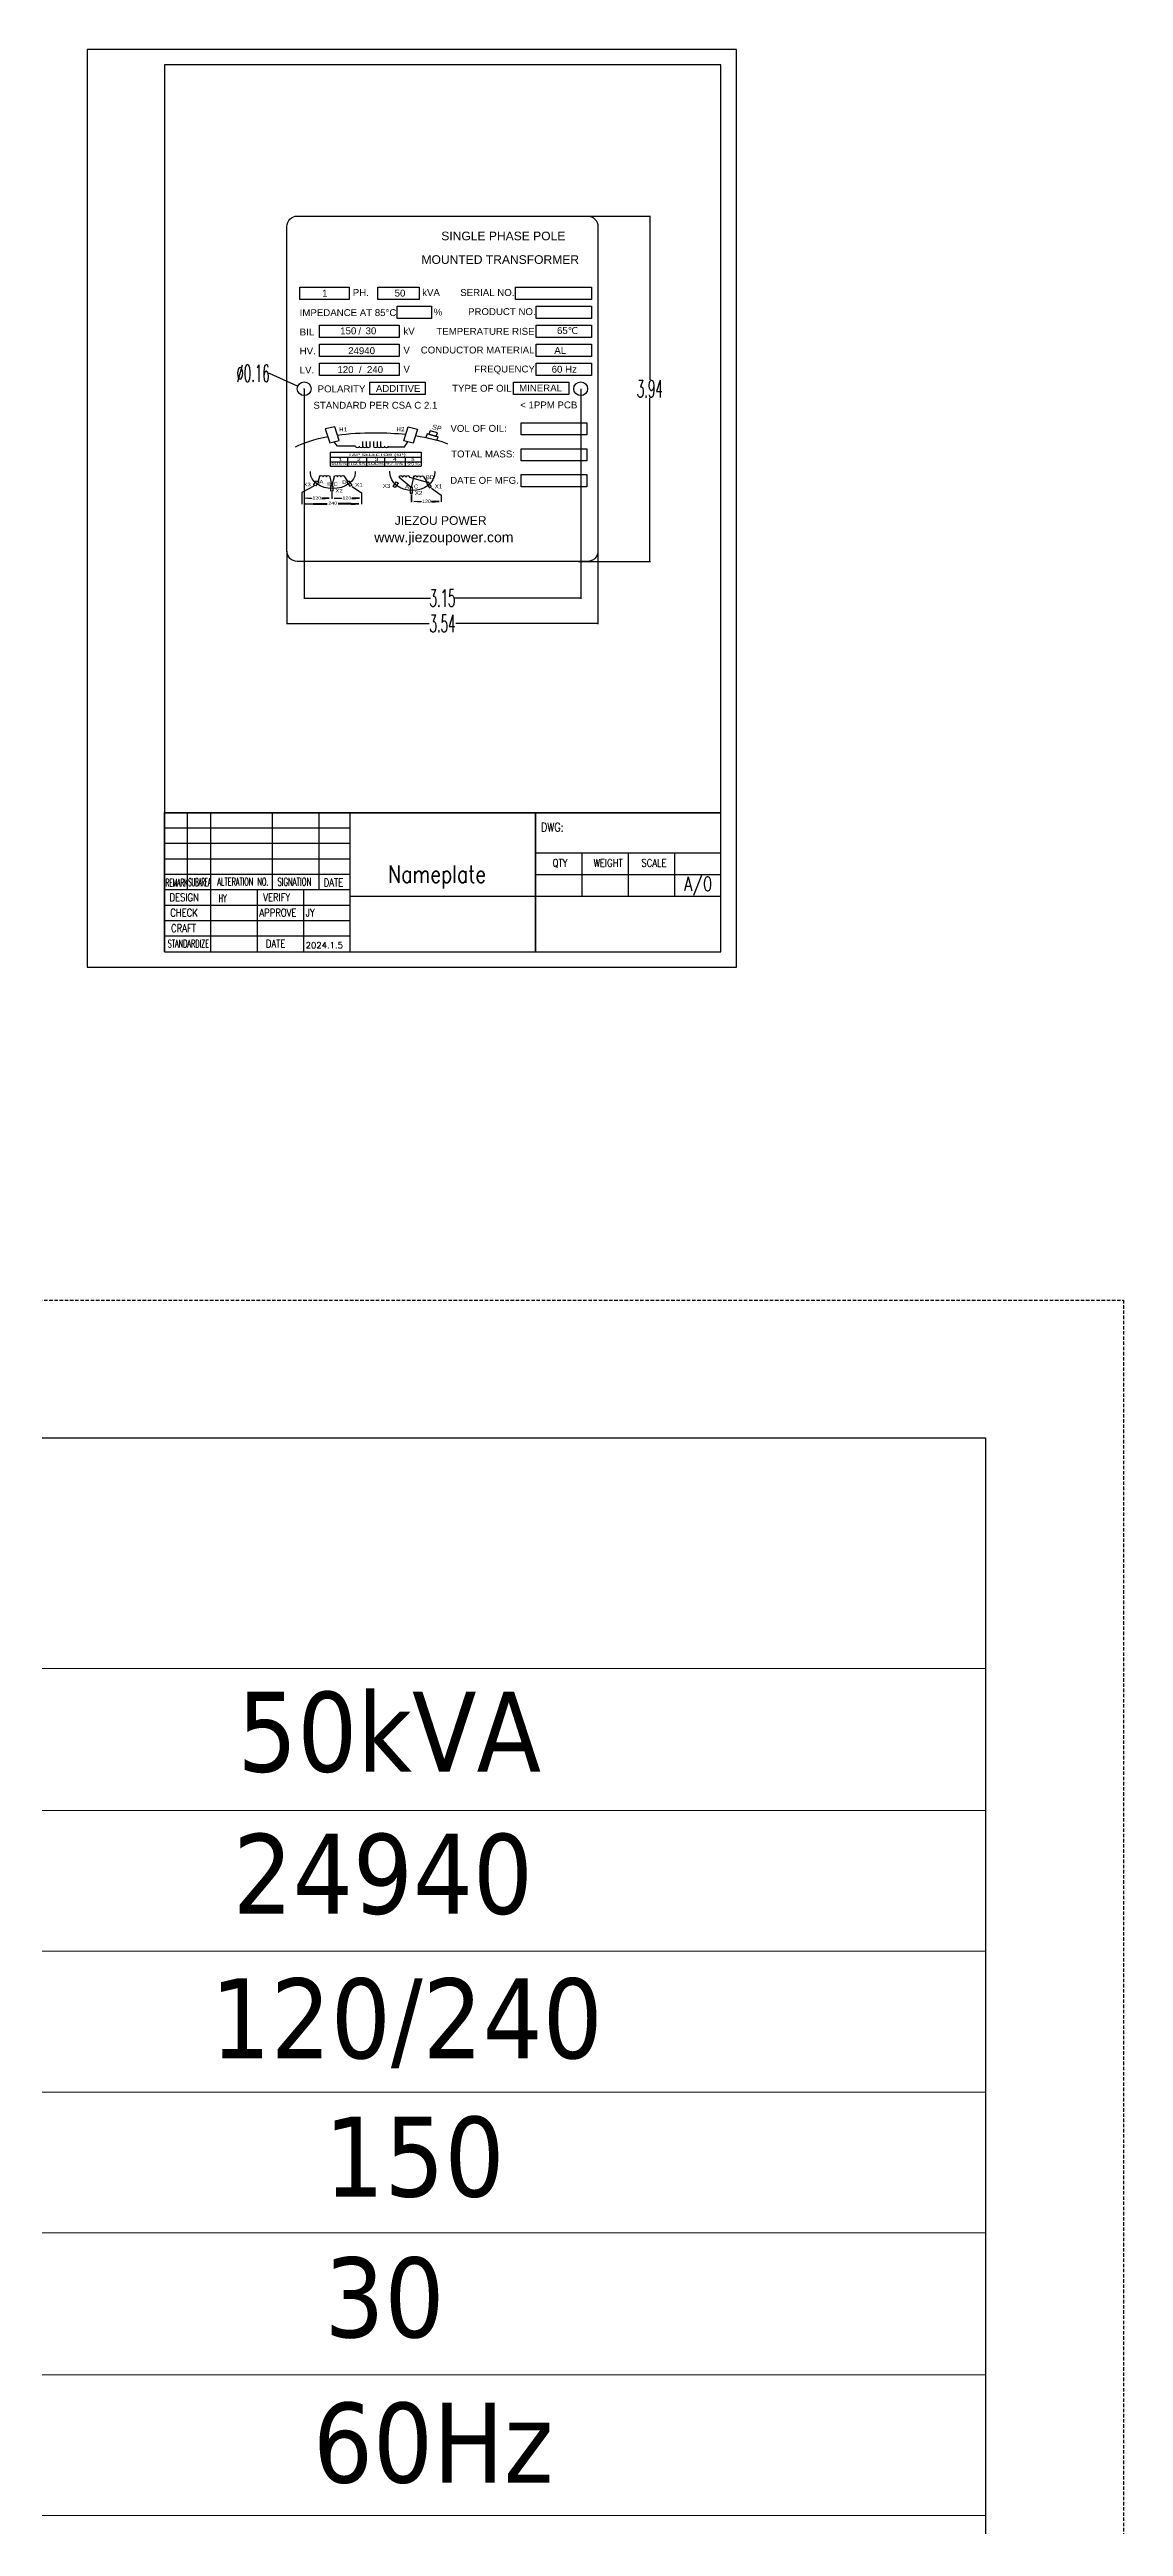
# Model space of a CAD drawing. Extents: x 4438 to 384502, y -178203 to -21188.
# Drawn here: x 379906 to 380217, y -175646 to -174929 of the extents above; entities that cross this region are included whole.
import ezdxf

# ---------------------------------------------------------------- set-up
doc = ezdxf.new("R2010")
doc.units = 0
doc.header["$LTSCALE"] = 8
doc.header["$MEASUREMENT"] = 0
doc.linetypes.add('HIDDEN', pattern=[0.375, 0.25, -0.125])
doc.layers.get('0').update_dxf_attribs({"linetype": 'CONTINUOUS'})
doc.layers.get('DEFPOINTS').update_dxf_attribs({"linetype": 'CONTINUOUS'})
for name, color, linetype in [('6文字层', 3, 'CONTINUOUS'), ('C00-00-00', 7, 'CONTINUOUS'), ('INTE_THICK', 7, 'CONTINUOUS'), ('layer 1', 7, 'CONTINUOUS'), ('PL', 5, 'CONTINUOUS')]:
    doc.layers.add(name, color=color, linetype=linetype)
for name, color, linetype, lineweight in [('标注', 7, 'CONTINUOUS', 20), ('标注、文本', 3, 'CONTINUOUS', 25), ('粗实线层', 7, 'CONTINUOUS', 50), ('铁心', 3, 'CONTINUOUS', 0)]:
    doc.layers.add(name, color=color, linetype=linetype, lineweight=lineweight)
doc.styles.add('1', font='arial.ttf', dxfattribs={"height": 1})
doc.styles.add('2', font='calibri.ttf', dxfattribs={"height": 1})
doc.styles.get("Standard").update_dxf_attribs({"font": 'txt.shx', "width": 0.5, "bigfont": 'intecad.shx'})
doc.styles.add('Tahoma$001', font='tahoma.ttf', dxfattribs={"height": 2.159784})
doc.styles.add('TEXTSTYLE_3', font='txt', dxfattribs={"width": 0.8, "bigfont": 'hztxt.shx'})
doc.styles.add('TEXTSTYLE_4', font='txt', dxfattribs={"width": 0.65, "bigfont": 'hztxt.shx'})
doc.styles.add('TEXTSTYLE_5', font='txt', dxfattribs={"width": 0.45, "bigfont": 'hztxt.shx'})
doc.styles.add('TEXTSTYLE_7', font='txt', dxfattribs={"width": 0.75, "bigfont": 'hztxt.shx'})
doc.dimstyles.new('文字', dxfattribs={"dimtxt": 5, "dimasz": 0.18, "dimexe": 0.18, "dimexo": 0.0625, "dimgap": 0.09, "dimtad": 0, "dimtih": 1, "dimtoh": 1, "dimdec": 4, "dimzin": 0, "dimdsep": 46, "dimtxsty": 'Standard', "dimcen": 0.09, "dimadec": 0, "dimazin": 0, "dimtfac": 1, "dimtdec": 4, "dimtofl": 0, "dimtmove": 0, "dimatfit": 3, "dimfxl": 1, "dimtolj": 1, "dimtzin": 0, "dimarcsym": 0})

# ---------------------------------------------------------------- blocks, each defined once
blk = doc.blocks.new('*D12')
at = {"layer": 'DEFPOINTS', "color": 0, "ltscale": 0.5, "transparency": 16777216}
for p in [(379974.96, -175074.39), (380064.96, -175074.39), (380064.96, -175095.4)]:
    blk.add_point(p, dxfattribs=at)
at = {"layer": '标注', "color": 0, "lineweight": -2, "ltscale": 0.5, "transparency": 16777216}
for p, q in [((379974.96, -175074.45), (379974.96, -175095.58)), ((380064.96, -175074.45), (380064.96, -175095.58)), ((379975.14, -175095.4), (380016.12, -175095.4)), ((380064.78, -175095.4), (380023.8, -175095.4))]:
    blk.add_line(p, q, dxfattribs=at)
at = {"layer": '标注', "color": 0, "ltscale": 0.5, "transparency": 16777216}
for points in [[(379975.14, -175095.37), (379975.14, -175095.43), (379974.96, -175095.4)], [(380064.78, -175095.37), (380064.78, -175095.43), (380064.96, -175095.4)]]:
    blk.add_solid(points, dxfattribs=at)
at = {"layer": '标注', "color": 0, "ltscale": 0.5, "transparency": 16777216, "insert": (380019.96, -175095.4), "char_height": 5, "attachment_point": 5}
blk.add_mtext('\\A1;3.54', dxfattribs=at)
blk = doc.blocks.new('*D41')
at = {"layer": 'DEFPOINTS', "color": 0, "ltscale": 0.5, "transparency": 16777216}
for p in [(380059.18, -174977.39), (380079.95, -174977.39), (380059.18, -175077.39)]:
    blk.add_point(p, dxfattribs=at)
at = {"layer": '标注', "color": 0, "lineweight": -2, "ltscale": 0.5, "transparency": 16777216}
for p, q in [((380059.24, -174977.39), (380080.13, -174977.39)), ((380079.95, -174977.57), (380079.95, -175024.8)), ((380079.95, -175077.21), (380079.95, -175029.98)), ((380059.24, -175077.39), (380080.13, -175077.39))]:
    blk.add_line(p, q, dxfattribs=at)
at = {"layer": '标注', "color": 0, "ltscale": 0.5, "transparency": 16777216}
for points in [[(380079.92, -174977.57), (380079.98, -174977.57), (380079.95, -174977.39)], [(380079.92, -175077.21), (380079.98, -175077.21), (380079.95, -175077.39)]]:
    blk.add_solid(points, dxfattribs=at)
at = {"layer": '标注', "color": 0, "ltscale": 0.5, "transparency": 16777216, "insert": (380079.95, -175027.39), "char_height": 5, "attachment_point": 5}
blk.add_mtext('\\A1;3.94', dxfattribs=at)
blk = doc.blocks.new('*D42')
at = {"layer": 'DEFPOINTS', "color": 0, "ltscale": 0.5, "transparency": 16777216}
for p in [(379979.96, -175027.39), (380059.96, -175027.39), (380059.96, -175088)]:
    blk.add_point(p, dxfattribs=at)
at = {"layer": '标注', "color": 0, "lineweight": -2, "ltscale": 0.5, "transparency": 16777216}
for p, q in [((379979.96, -175027.45), (379979.96, -175088.18)), ((380059.96, -175027.45), (380059.96, -175088.18)), ((379980.14, -175088), (380016.54, -175088)), ((380059.78, -175088), (380023.38, -175088))]:
    blk.add_line(p, q, dxfattribs=at)
at = {"layer": '标注', "color": 0, "ltscale": 0.5, "transparency": 16777216}
for points in [[(379980.14, -175087.97), (379980.14, -175088.03), (379979.96, -175088)], [(380059.78, -175087.97), (380059.78, -175088.03), (380059.96, -175088)]]:
    blk.add_solid(points, dxfattribs=at)
at = {"layer": '标注', "color": 0, "ltscale": 0.5, "transparency": 16777216, "insert": (380019.96, -175088), "char_height": 5, "attachment_point": 5}
blk.add_mtext('\\A1;3.15', dxfattribs=at)
blk = doc.blocks.new('*D43')
at = {"layer": 'DEFPOINTS', "color": 0, "ltscale": 0.5, "transparency": 16777216}
for p in [(379978.13, -175026.58), (379981.79, -175028.19)]:
    blk.add_point(p, dxfattribs=at)
at = {"layer": '标注', "color": 0, "lineweight": -2, "ltscale": 0.5, "transparency": 16777216}
for p, q in [((379969.61, -175022.92), (379969.79, -175022.92)), ((379969.79, -175022.92), (379977.96, -175026.51)), ((379979.87, -175027.39), (379980.05, -175027.39)), ((379979.96, -175027.48), (379979.96, -175027.3))]:
    blk.add_line(p, q, dxfattribs=at)
at = {"layer": '标注', "color": 0, "ltscale": 0.5, "transparency": 16777216}
blk.add_solid([(379977.98, -175026.48), (379977.95, -175026.54), (379978.13, -175026.58)], dxfattribs=at)
at = {"layer": '标注', "color": 0, "ltscale": 0.5, "transparency": 16777216, "insert": (379965.15, -175022.92), "char_height": 5, "attachment_point": 5}
blk.add_mtext('\\A1;%%C0.16', dxfattribs=at)

msp = doc.modelspace()

# ---------------------------------------------------------------- linework, layer by layer
for p, q in [((379987.444, -175045.766), (379987.444, -175049.776)), ((379987.444, -175047.188), (380013.779, -175047.188)), ((379992.556, -175049.776), (379992.556, -175047.188)), ((379998.077, -175049.776), (379998.077, -175047.188)), ((380003.264, -175049.776), (380003.264, -175047.188)), ((380009.164, -175047.188), (380009.164, -175049.776)), ((379987.444, -175048.517), (380013.779, -175048.517)), ((379987.444, -175049.776), (380013.779, -175049.776))]:
    msp.add_line(p, q)
at = {"color": 7, "linetype": 'Continuous'}
for p, q in [((379939.5, -175150.197), (380100.527, -175150.197)), ((379939.505, -175150.133), (380100.532, -175150.133)), ((379939.505, -175190.39), (379939.505, -175150.133)), ((379993.181, -175154.606), (379939.505, -175154.606)), ((379946.214, -175172.498), (379946.214, -175150.133)), ((379952.924, -175190.39), (379952.924, -175150.133)), ((379970.816, -175172.498), (379970.816, -175150.133)), ((379984.235, -175172.498), (379984.235, -175150.133)), ((379993.181, -175150.133), (379993.181, -175190.39)), ((379993.199, -175150.161), (379993.199, -175190.418)), ((379993.199, -175150.161), (380100.551, -175150.161)), ((380046.856, -175190.39), (380046.856, -175150.133)), ((380046.875, -175150.161), (380046.875, -175190.418)), ((379993.181, -175159.079), (379939.505, -175159.079)), ((380046.856, -175161.763), (380100.532, -175161.763)), ((380046.875, -175161.791), (380100.551, -175161.791)), ((380060.275, -175161.763), (380060.275, -175174.288)), ((380060.294, -175161.791), (380060.294, -175174.315)), ((380073.694, -175161.763), (380073.694, -175174.288)), ((380073.713, -175161.791), (380073.713, -175174.315)), ((380087.113, -175161.763), (380087.113, -175174.288)), ((380087.132, -175161.791), (380087.132, -175174.315)), ((379993.181, -175163.552), (379939.505, -175163.552)), ((379993.181, -175168.025), (379939.505, -175168.025)), ((380046.856, -175168.025), (380100.532, -175168.025)), ((380046.875, -175168.053), (380100.551, -175168.053)), ((379993.181, -175172.498), (379939.505, -175172.498)), ((379966.343, -175172.498), (379966.343, -175190.39)), ((379979.762, -175172.498), (379979.762, -175190.39)), ((379993.181, -175174.288), (380100.532, -175174.288)), ((379993.199, -175174.315), (380100.551, -175174.315)), ((379993.181, -175176.971), (379939.505, -175176.971)), ((379993.181, -175181.444), (379939.505, -175181.444)), ((379993.181, -175185.917), (379939.505, -175185.917))]:
    msp.add_line(p, q, dxfattribs=at)
at = {"color": 7}
msp.add_lwpolyline([(379987.444, -175045.766), (380013.779, -175045.766), (380013.779, -175049.776)], dxfattribs=at)
msp.add_lwpolyline([(377063.749, -175331.182), (380177.094, -175331.182), (380177.094, -177841.884), (377063.749, -177841.884)], close=True, dxfattribs=at)
at = {"lineweight": 30}
for points in [[(380015.535, -175040.46), (380015.535, -175040.46), (380018.678, -175041.333), (380018.678, -175041.333), (380018.678, -175041.333), (380018.678, -175041.333), (380018.325, -175042.263), (380018.325, -175042.263), (380018.325, -175042.263), (380018.325, -175042.263), (380015.144, -175041.49), (380015.144, -175041.49), (380015.144, -175041.49), (380015.144, -175041.49), (380015.535, -175040.46), (380015.535, -175040.46)], [(380016.362, -175039.6), (380016.362, -175039.6), (380018.485, -175040.19), (380018.485, -175040.19), (380018.485, -175040.19), (380018.485, -175040.19), (380018.11, -175041.175), (380018.11, -175041.175), (380018.11, -175041.175), (380018.11, -175041.175), (380015.987, -175040.586), (380015.987, -175040.586), (380015.987, -175040.586), (380015.987, -175040.586), (380016.362, -175039.6), (380016.362, -175039.6)]]:
    msp.add_open_spline(points, degree=3, knots=[0, 0, 0, 0, 0.25, 0.25, 0.25, 0.25, 0.5, 0.5, 0.5, 0.5, 0.75, 0.75, 0.75, 0.75, 1, 1, 1, 1], dxfattribs=at)
at = {"layer": '6文字层', "lineweight": 13}
msp.add_lwpolyline([(379371.912, -175331.182), (380177.094, -175331.182)], dxfattribs=at)
at = {"layer": 'C00-00-00', "lineweight": 25}
msp.add_lwpolyline([(379977.961, -174977.388), (380061.961, -174977.388, -0.4142136), (380064.961, -174980.388), (380064.961, -175074.388, -0.4142136), (380061.961, -175077.388), (379977.961, -175077.388, -0.4142136), (379974.961, -175074.388), (379974.961, -174980.388, -0.4142136)], format="xyb", close=True, dxfattribs=at)
for points in [[(379978.672, -174998.026), (379992.917, -174998.026), (379992.917, -175001.526), (379978.672, -175001.526)], [(380001.253, -174998.026), (380013.253, -174998.026), (380013.253, -175001.526), (380001.253, -175001.526)], [(380006.805, -175003.526), (380016.805, -175003.526), (380016.805, -175007.026), (380006.805, -175007.026)], [(380041.066, -174998.026), (380063.066, -174998.026), (380063.066, -175001.526), (380041.066, -175001.526)], [(380047.066, -175003.526), (380063.066, -175003.526), (380063.066, -175007.026), (380047.066, -175007.026)], [(379984.408, -175009.026), (380007.408, -175009.026), (380007.408, -175012.526), (379984.408, -175012.526)], [(380047.066, -175009.026), (380063.066, -175009.026), (380063.066, -175012.526), (380047.066, -175012.526)], [(379984.408, -175014.526), (380007.408, -175014.526), (380007.408, -175018.026), (379984.408, -175018.026)], [(380047.066, -175014.526), (380063.066, -175014.526), (380063.066, -175018.026), (380047.066, -175018.026)], [(379984.408, -175020.026), (380007.408, -175020.026), (380007.408, -175023.526), (379984.408, -175023.526)], [(379998.981, -175025.526), (380014.981, -175025.526), (380014.981, -175029.026), (379998.981, -175029.026)], [(380040.529, -175025.526), (380056.529, -175025.526), (380056.529, -175029.026), (380040.529, -175029.026)], [(380047.066, -175020.026), (380063.066, -175020.026), (380063.066, -175023.526), (380047.066, -175023.526)], [(380042.691, -175037.266), (380061.691, -175037.266), (380061.691, -175040.766), (380042.691, -175040.766)], [(380042.691, -175044.766), (380061.691, -175044.766), (380061.691, -175048.266), (380042.691, -175048.266)], [(380042.691, -175052.266), (380061.691, -175052.266), (380061.691, -175055.766), (380042.691, -175055.766)]]:
    msp.add_lwpolyline(points, close=True, dxfattribs=at)
for centre in [(379979.961, -175027.388), (380059.961, -175027.388)]:
    msp.add_circle(centre, 2, dxfattribs=at)
at = {"layer": 'INTE_THICK'}
for p, q in [((380100.527, -174933.649), (379939.505, -174933.649)), ((379939.505, -174933.649), (379939.505, -175190.39)), ((380100.527, -175190.39), (380100.527, -174933.649)), ((379939.505, -175190.39), (380100.527, -175190.39))]:
    msp.add_line(p, q, dxfattribs=at)
at = {"layer": 'layer 1', "color": 7, "lineweight": 25}
for p, q in [((379996.946, -175044.066), (379996.946, -175042.698)), ((379997.996, -175044.06), (379997.996, -175042.693)), ((379999.02, -175044.06), (379999.02, -175042.693)), ((380000.07, -175044.06), (380000.07, -175042.693)), ((380001.12, -175044.06), (380001.12, -175042.693)), ((380002.169, -175044.066), (380002.169, -175042.698))]:
    msp.add_line(p, q, dxfattribs=at)
for points in [[(379987.568, -175056.944), (379988.288, -175056.944), (379988.288, -175055.556), (379987.568, -175055.556), (379987.568, -175056.944)], [(380010.586, -175057.602), (380011.306, -175057.602), (380011.306, -175056.029), (380010.586, -175056.029), (380010.586, -175057.602)]]:
    msp.add_lwpolyline(points, close=True, dxfattribs=at)
for points, knots in [([(379986.065, -175038.998), (379986.065, -175038.998), (379988.769, -175038.378), (379988.769, -175038.378), (379988.769, -175038.378), (379988.769, -175038.378), (379990.036, -175042.424), (379990.036, -175042.424), (379990.036, -175042.424), (379990.036, -175042.424), (379987.332, -175043.043), (379987.332, -175043.043), (379987.332, -175043.043), (379987.332, -175043.043), (379986.065, -175038.998), (379986.065, -175038.998)], [0, 0, 0, 0, 0.25, 0.25, 0.25, 0.25, 0.5, 0.5, 0.5, 0.5, 0.75, 0.75, 0.75, 0.75, 1, 1, 1, 1]), ([(379989.588, -175040.817), (379992.884, -175040.364), (379996.542, -175040.112), (380000.394, -175040.112), (380000.394, -175040.112), (380003.545, -175040.112), (380006.566, -175040.28), (380009.365, -175040.59)], [0, 0, 0, 0, 0.5, 0.5, 0.5, 0.5, 1, 1, 1, 1]), ([(380008.81, -175042.482), (380008.81, -175042.482), (380011.514, -175043.101), (380011.514, -175043.101), (380011.514, -175043.101), (380011.514, -175043.101), (380012.781, -175039.056), (380012.781, -175039.056), (380012.781, -175039.056), (380012.781, -175039.056), (380010.078, -175038.436), (380010.078, -175038.436), (380010.078, -175038.436), (380010.078, -175038.436), (380008.81, -175042.482), (380008.81, -175042.482)], [0, 0, 0, 0, 0.25, 0.25, 0.25, 0.25, 0.5, 0.5, 0.5, 0.5, 0.75, 0.75, 0.75, 0.75, 1, 1, 1, 1]), ([(379995.896, -175044.06), (379995.896, -175044.308), (379995.661, -175044.509), (379995.372, -175044.509), (379995.372, -175044.509), (379995.082, -175044.509), (379994.847, -175044.308), (379994.847, -175044.06)], [0, 0, 0, 0, 0.5, 0.5, 0.5, 0.5, 1, 1, 1, 1]), ([(379996.946, -175044.06), (379996.946, -175044.308), (379996.711, -175044.509), (379996.421, -175044.509), (379996.421, -175044.509), (379996.132, -175044.509), (379995.896, -175044.308), (379995.896, -175044.06)], [0, 0, 0, 0, 0.5, 0.5, 0.5, 0.5, 1, 1, 1, 1]), ([(379997.996, -175044.06), (379997.996, -175044.308), (379997.761, -175044.509), (379997.471, -175044.509), (379997.471, -175044.509), (379997.181, -175044.509), (379996.946, -175044.308), (379996.946, -175044.06)], [0, 0, 0, 0, 0.5, 0.5, 0.5, 0.5, 1, 1, 1, 1]), ([(379999.02, -175044.06), (379999.02, -175044.308), (379998.785, -175044.509), (379998.495, -175044.509), (379998.495, -175044.509), (379998.205, -175044.509), (379997.97, -175044.308), (379997.97, -175044.06)], [0, 0, 0, 0, 0.5, 0.5, 0.5, 0.5, 1, 1, 1, 1]), ([(380001.12, -175044.06), (380001.12, -175044.308), (380000.885, -175044.509), (380000.595, -175044.509), (380000.595, -175044.509), (380000.305, -175044.509), (380000.07, -175044.308), (380000.07, -175044.06)], [0, 0, 0, 0, 0.5, 0.5, 0.5, 0.5, 1, 1, 1, 1]), ([(380002.169, -175044.06), (380002.169, -175044.308), (380001.934, -175044.509), (380001.645, -175044.509), (380001.645, -175044.509), (380001.355, -175044.509), (380001.12, -175044.308), (380001.12, -175044.06)], [0, 0, 0, 0, 0.5, 0.5, 0.5, 0.5, 1, 1, 1, 1]), ([(380003.219, -175044.06), (380003.219, -175044.308), (380002.984, -175044.509), (380002.694, -175044.509), (380002.694, -175044.509), (380002.404, -175044.509), (380002.169, -175044.308), (380002.169, -175044.06)], [0, 0, 0, 0, 0.5, 0.5, 0.5, 0.5, 1, 1, 1, 1]), ([(380004.243, -175044.06), (380004.243, -175044.308), (380004.008, -175044.509), (380003.718, -175044.509), (380003.718, -175044.509), (380003.429, -175044.509), (380003.194, -175044.308), (380003.194, -175044.06)], [0, 0, 0, 0, 0.5, 0.5, 0.5, 0.5, 1, 1, 1, 1]), ([(379994.677, -175051.387), (379994.691, -175051.508), (379994.698, -175051.631), (379994.698, -175051.755), (379994.698, -175051.755), (379994.698, -175054.262), (379991.797, -175056.296), (379988.218, -175056.296), (379988.218, -175056.296), (379984.64, -175056.296), (379981.739, -175054.262), (379981.739, -175051.755), (379981.739, -175051.755), (379981.739, -175051.631), (379981.746, -175051.508), (379981.76, -175051.387)], [0, 0, 0, 0, 0.25, 0.25, 0.25, 0.25, 0.5, 0.5, 0.5, 0.5, 0.75, 0.75, 0.75, 0.75, 1, 1, 1, 1]), ([(379984.142, -175054.32), (379984.142, -175054.32), (379983.518, -175054.036), (379983.518, -175054.036), (379983.518, -175054.036), (379983.518, -175054.036), (379982.638, -175055.238), (379982.638, -175055.238), (379982.638, -175055.238), (379982.638, -175055.238), (379983.262, -175055.521), (379983.262, -175055.521), (379983.262, -175055.521), (379983.262, -175055.521), (379984.142, -175054.32), (379984.142, -175054.32)], [0, 0, 0, 0, 0.25, 0.25, 0.25, 0.25, 0.5, 0.5, 0.5, 0.5, 0.75, 0.75, 0.75, 0.75, 1, 1, 1, 1]), ([(379984.402, -175052.879), (379984.402, -175052.66), (379984.628, -175052.482), (379984.906, -175052.482), (379984.906, -175052.482), (379985.185, -175052.482), (379985.411, -175052.66), (379985.411, -175052.879)], [0, 0, 0, 0, 0.5, 0.5, 0.5, 0.5, 1, 1, 1, 1]), ([(379985.395, -175052.89), (379985.395, -175052.671), (379985.621, -175052.493), (379985.899, -175052.493), (379985.899, -175052.493), (379986.177, -175052.493), (379986.403, -175052.671), (379986.403, -175052.89)], [0, 0, 0, 0, 0.5, 0.5, 0.5, 0.5, 1, 1, 1, 1]), ([(379986.403, -175052.89), (379986.403, -175052.671), (379986.629, -175052.493), (379986.907, -175052.493), (379986.907, -175052.493), (379987.185, -175052.493), (379987.411, -175052.671), (379987.411, -175052.89)], [0, 0, 0, 0, 0.5, 0.5, 0.5, 0.5, 1, 1, 1, 1]), ([(379988.578, -175052.89), (379988.578, -175052.671), (379988.804, -175052.493), (379989.082, -175052.493), (379989.082, -175052.493), (379989.361, -175052.493), (379989.586, -175052.671), (379989.586, -175052.89)], [0, 0, 0, 0, 0.5, 0.5, 0.5, 0.5, 1, 1, 1, 1]), ([(379989.571, -175052.901), (379989.571, -175052.682), (379989.797, -175052.504), (379990.075, -175052.504), (379990.075, -175052.504), (379990.353, -175052.504), (379990.579, -175052.682), (379990.579, -175052.901)], [0, 0, 0, 0, 0.5, 0.5, 0.5, 0.5, 1, 1, 1, 1]), ([(379990.579, -175052.901), (379990.579, -175052.682), (379990.805, -175052.504), (379991.083, -175052.504), (379991.083, -175052.504), (379991.361, -175052.504), (379991.587, -175052.682), (379991.587, -175052.901)], [0, 0, 0, 0, 0.5, 0.5, 0.5, 0.5, 1, 1, 1, 1]), ([(379992.292, -175054.438), (379992.292, -175054.438), (379992.915, -175054.154), (379992.915, -175054.154), (379992.915, -175054.154), (379992.915, -175054.154), (379993.795, -175055.356), (379993.795, -175055.356), (379993.795, -175055.356), (379993.795, -175055.356), (379993.172, -175055.639), (379993.172, -175055.639), (379993.172, -175055.639), (379993.172, -175055.639), (379992.292, -175054.438), (379992.292, -175054.438)], [0, 0, 0, 0, 0.25, 0.25, 0.25, 0.25, 0.5, 0.5, 0.5, 0.5, 0.75, 0.75, 0.75, 0.75, 1, 1, 1, 1]), ([(380017.696, -175051.303), (380017.71, -175051.441), (380017.717, -175051.58), (380017.717, -175051.721), (380017.717, -175051.721), (380017.717, -175054.563), (380014.815, -175056.868), (380011.237, -175056.868), (380011.237, -175056.868), (380007.659, -175056.868), (380004.757, -175054.563), (380004.757, -175051.721), (380004.757, -175051.721), (380004.757, -175051.58), (380004.764, -175051.441), (380004.778, -175051.303)], [0, 0, 0, 0, 0.25, 0.25, 0.25, 0.25, 0.5, 0.5, 0.5, 0.5, 0.75, 0.75, 0.75, 0.75, 1, 1, 1, 1]), ([(380007.16, -175054.628), (380007.16, -175054.628), (380006.537, -175054.306), (380006.537, -175054.306), (380006.537, -175054.306), (380006.537, -175054.306), (380005.657, -175055.668), (380005.657, -175055.668), (380005.657, -175055.668), (380005.657, -175055.668), (380006.28, -175055.99), (380006.28, -175055.99), (380006.28, -175055.99), (380006.28, -175055.99), (380007.16, -175054.628), (380007.16, -175054.628)], [0, 0, 0, 0, 0.25, 0.25, 0.25, 0.25, 0.5, 0.5, 0.5, 0.5, 0.75, 0.75, 0.75, 0.75, 1, 1, 1, 1]), ([(380007.421, -175052.995), (380007.421, -175052.747), (380007.647, -175052.545), (380007.925, -175052.545), (380007.925, -175052.545), (380008.203, -175052.545), (380008.429, -175052.747), (380008.429, -175052.995)], [0, 0, 0, 0, 0.5, 0.5, 0.5, 0.5, 1, 1, 1, 1]), ([(380008.414, -175053.008), (380008.414, -175052.759), (380008.639, -175052.557), (380008.918, -175052.557), (380008.918, -175052.557), (380009.196, -175052.557), (380009.422, -175052.759), (380009.422, -175053.008)], [0, 0, 0, 0, 0.5, 0.5, 0.5, 0.5, 1, 1, 1, 1]), ([(380009.422, -175053.008), (380009.422, -175052.759), (380009.647, -175052.557), (380009.926, -175052.557), (380009.926, -175052.557), (380010.204, -175052.557), (380010.43, -175052.759), (380010.43, -175053.008)], [0, 0, 0, 0, 0.5, 0.5, 0.5, 0.5, 1, 1, 1, 1]), ([(380011.597, -175053.008), (380011.597, -175052.759), (380011.823, -175052.557), (380012.101, -175052.557), (380012.101, -175052.557), (380012.379, -175052.557), (380012.605, -175052.759), (380012.605, -175053.008)], [0, 0, 0, 0, 0.5, 0.5, 0.5, 0.5, 1, 1, 1, 1]), ([(380012.589, -175053.02), (380012.589, -175052.771), (380012.815, -175052.569), (380013.093, -175052.569), (380013.093, -175052.569), (380013.372, -175052.569), (380013.598, -175052.771), (380013.598, -175053.02)], [0, 0, 0, 0, 0.5, 0.5, 0.5, 0.5, 1, 1, 1, 1]), ([(380013.598, -175053.02), (380013.598, -175052.771), (380013.823, -175052.569), (380014.101, -175052.569), (380014.101, -175052.569), (380014.38, -175052.569), (380014.606, -175052.771), (380014.606, -175053.02)], [0, 0, 0, 0, 0.5, 0.5, 0.5, 0.5, 1, 1, 1, 1]), ([(380015.31, -175054.762), (380015.31, -175054.762), (380015.934, -175054.44), (380015.934, -175054.44), (380015.934, -175054.44), (380015.934, -175054.44), (380016.814, -175055.802), (380016.814, -175055.802), (380016.814, -175055.802), (380016.814, -175055.802), (380016.19, -175056.124), (380016.19, -175056.124), (380016.19, -175056.124), (380016.19, -175056.124), (380015.31, -175054.762), (380015.31, -175054.762)], [0, 0, 0, 0, 0.25, 0.25, 0.25, 0.25, 0.5, 0.5, 0.5, 0.5, 0.75, 0.75, 0.75, 0.75, 1, 1, 1, 1]), ([(379982.107, -175059.042), (379982.107, -175059.042), (379980.997, -175059.042), (379980.997, -175059.042), (379980.997, -175059.042), (379980.997, -175059.042), (379980.997, -175059.001), (379980.997, -175059.001), (379980.997, -175059.001), (379980.997, -175059.001), (379979.888, -175059.082), (379979.888, -175059.082), (379979.888, -175059.082), (379979.888, -175059.082), (379980.997, -175059.164), (379980.997, -175059.164), (379980.997, -175059.164), (379980.997, -175059.164), (379980.997, -175059.123), (379980.997, -175059.123), (379980.997, -175059.123), (379980.997, -175059.123), (379982.107, -175059.123), (379982.107, -175059.123), (379982.107, -175059.123), (379982.107, -175059.123), (379982.107, -175059.042), (379982.107, -175059.042)], [0, 0, 0, 0, 0.1428571, 0.1428571, 0.1428571, 0.1428572, 0.2857143, 0.2857143, 0.2857143, 0.2857143, 0.4285714, 0.4285714, 0.4285714, 0.4285714, 0.5714286, 0.5714286, 0.5714286, 0.5714286, 0.7142857, 0.7142857, 0.7142857, 0.7142857, 0.8571429, 0.8571429, 0.8571429, 0.8571429, 1, 1, 1, 1]), ([(379982.459, -175060.715), (379982.459, -175060.715), (379981.349, -175060.715), (379981.349, -175060.715), (379981.349, -175060.715), (379981.349, -175060.715), (379981.349, -175060.674), (379981.349, -175060.674), (379981.349, -175060.674), (379981.349, -175060.674), (379980.239, -175060.756), (379980.239, -175060.756), (379980.239, -175060.756), (379980.239, -175060.756), (379981.349, -175060.837), (379981.349, -175060.837), (379981.349, -175060.837), (379981.349, -175060.837), (379981.349, -175060.796), (379981.349, -175060.796), (379981.349, -175060.796), (379981.349, -175060.796), (379982.459, -175060.796), (379982.459, -175060.796), (379982.459, -175060.796), (379982.459, -175060.796), (379982.459, -175060.715), (379982.459, -175060.715)], [0, 0, 0, 0, 0.1428571, 0.1428571, 0.1428571, 0.1428572, 0.2857143, 0.2857143, 0.2857143, 0.2857143, 0.4285714, 0.4285714, 0.4285714, 0.4285714, 0.5714286, 0.5714286, 0.5714286, 0.5714286, 0.7142857, 0.7142857, 0.7142857, 0.7142857, 0.8571429, 0.8571429, 0.8571429, 0.8571429, 1, 1, 1, 1]), ([(379985.093, -175059.072), (379985.093, -175059.072), (379986.154, -175059.072), (379986.154, -175059.072), (379986.154, -175059.072), (379986.154, -175059.072), (379986.154, -175059.031), (379986.154, -175059.031), (379986.154, -175059.031), (379986.154, -175059.031), (379987.215, -175059.112), (379987.215, -175059.112), (379987.215, -175059.112), (379987.215, -175059.112), (379986.154, -175059.194), (379986.154, -175059.194), (379986.154, -175059.194), (379986.154, -175059.194), (379986.154, -175059.153), (379986.154, -175059.153), (379986.154, -175059.153), (379986.154, -175059.153), (379985.093, -175059.153), (379985.093, -175059.153), (379985.093, -175059.153), (379985.093, -175059.153), (379985.093, -175059.072), (379985.093, -175059.072)], [0, 0, 0, 0, 0.1428571, 0.1428571, 0.1428571, 0.1428572, 0.2857143, 0.2857143, 0.2857143, 0.2857143, 0.4285714, 0.4285714, 0.4285714, 0.4285714, 0.5714286, 0.5714286, 0.5714286, 0.5714286, 0.7142857, 0.7142857, 0.7142857, 0.7142857, 0.8571429, 0.8571429, 0.8571429, 0.8571429, 1, 1, 1, 1]), ([(379990.774, -175059.085), (379990.774, -175059.085), (379989.713, -175059.085), (379989.713, -175059.085), (379989.713, -175059.085), (379989.713, -175059.085), (379989.713, -175059.044), (379989.713, -175059.044), (379989.713, -175059.044), (379989.713, -175059.044), (379988.652, -175059.125), (379988.652, -175059.125), (379988.652, -175059.125), (379988.652, -175059.125), (379989.713, -175059.207), (379989.713, -175059.207), (379989.713, -175059.207), (379989.713, -175059.207), (379989.713, -175059.166), (379989.713, -175059.166), (379989.713, -175059.166), (379989.713, -175059.166), (379990.774, -175059.166), (379990.774, -175059.166), (379990.774, -175059.166), (379990.774, -175059.166), (379990.774, -175059.085), (379990.774, -175059.085)], [0, 0, 0, 0, 0.1428571, 0.1428571, 0.1428571, 0.1428572, 0.2857143, 0.2857143, 0.2857143, 0.2857143, 0.4285714, 0.4285714, 0.4285714, 0.4285714, 0.5714286, 0.5714286, 0.5714286, 0.5714286, 0.7142857, 0.7142857, 0.7142857, 0.7142857, 0.8571429, 0.8571429, 0.8571429, 0.8571429, 1, 1, 1, 1]), ([(379993.559, -175060.707), (379993.559, -175060.707), (379994.669, -175060.707), (379994.669, -175060.707), (379994.669, -175060.707), (379994.669, -175060.707), (379994.669, -175060.667), (379994.669, -175060.667), (379994.669, -175060.667), (379994.669, -175060.667), (379995.778, -175060.748), (379995.778, -175060.748), (379995.778, -175060.748), (379995.778, -175060.748), (379994.669, -175060.829), (379994.669, -175060.829), (379994.669, -175060.829), (379994.669, -175060.829), (379994.669, -175060.789), (379994.669, -175060.789), (379994.669, -175060.789), (379994.669, -175060.789), (379993.559, -175060.789), (379993.559, -175060.789), (379993.559, -175060.789), (379993.559, -175060.789), (379993.559, -175060.707), (379993.559, -175060.707)], [0, 0, 0, 0, 0.1428571, 0.1428571, 0.1428571, 0.1428572, 0.2857143, 0.2857143, 0.2857143, 0.2857143, 0.4285714, 0.4285714, 0.4285714, 0.4285714, 0.5714286, 0.5714286, 0.5714286, 0.5714286, 0.7142857, 0.7142857, 0.7142857, 0.7142857, 0.8571429, 0.8571429, 0.8571429, 0.8571429, 1, 1, 1, 1]), ([(379993.761, -175059.055), (379993.761, -175059.055), (379994.87, -175059.055), (379994.87, -175059.055), (379994.87, -175059.055), (379994.87, -175059.055), (379994.87, -175059.014), (379994.87, -175059.014), (379994.87, -175059.014), (379994.87, -175059.014), (379995.98, -175059.095), (379995.98, -175059.095), (379995.98, -175059.095), (379995.98, -175059.095), (379994.87, -175059.177), (379994.87, -175059.177), (379994.87, -175059.177), (379994.87, -175059.177), (379994.87, -175059.136), (379994.87, -175059.136), (379994.87, -175059.136), (379994.87, -175059.136), (379993.761, -175059.136), (379993.761, -175059.136), (379993.761, -175059.136), (379993.761, -175059.136), (379993.761, -175059.055), (379993.761, -175059.055)], [0, 0, 0, 0, 0.1428571, 0.1428571, 0.1428571, 0.1428572, 0.2857143, 0.2857143, 0.2857143, 0.2857143, 0.4285714, 0.4285714, 0.4285714, 0.4285714, 0.5714286, 0.5714286, 0.5714286, 0.5714286, 0.7142857, 0.7142857, 0.7142857, 0.7142857, 0.8571429, 0.8571429, 0.8571429, 0.8571429, 1, 1, 1, 1]), ([(380013.793, -175060.029), (380013.793, -175060.029), (380012.732, -175060.029), (380012.732, -175060.029), (380012.732, -175060.029), (380012.732, -175060.029), (380012.732, -175059.983), (380012.732, -175059.983), (380012.732, -175059.983), (380012.732, -175059.983), (380011.67, -175060.075), (380011.67, -175060.075), (380011.67, -175060.075), (380011.67, -175060.075), (380012.732, -175060.167), (380012.732, -175060.167), (380012.732, -175060.167), (380012.732, -175060.167), (380012.732, -175060.121), (380012.732, -175060.121), (380012.732, -175060.121), (380012.732, -175060.121), (380013.793, -175060.121), (380013.793, -175060.121), (380013.793, -175060.121), (380013.793, -175060.121), (380013.793, -175060.029), (380013.793, -175060.029)], [0, 0, 0, 0, 0.1428571, 0.1428571, 0.1428571, 0.1428572, 0.2857143, 0.2857143, 0.2857143, 0.2857143, 0.4285714, 0.4285714, 0.4285714, 0.4285714, 0.5714286, 0.5714286, 0.5714286, 0.5714286, 0.7142857, 0.7142857, 0.7142857, 0.7142857, 0.8571429, 0.8571429, 0.8571429, 0.8571429, 1, 1, 1, 1]), ([(380016.779, -175059.995), (380016.779, -175059.995), (380017.889, -175059.995), (380017.889, -175059.995), (380017.889, -175059.995), (380017.889, -175059.995), (380017.889, -175059.949), (380017.889, -175059.949), (380017.889, -175059.949), (380017.889, -175059.949), (380018.998, -175060.041), (380018.998, -175060.041), (380018.998, -175060.041), (380018.998, -175060.041), (380017.889, -175060.133), (380017.889, -175060.133), (380017.889, -175060.133), (380017.889, -175060.133), (380017.889, -175060.087), (380017.889, -175060.087), (380017.889, -175060.087), (380017.889, -175060.087), (380016.779, -175060.087), (380016.779, -175060.087), (380016.779, -175060.087), (380016.779, -175060.087), (380016.779, -175059.995), (380016.779, -175059.995)], [0, 0, 0, 0, 0.1428571, 0.1428571, 0.1428571, 0.1428572, 0.2857143, 0.2857143, 0.2857143, 0.2857143, 0.4285714, 0.4285714, 0.4285714, 0.4285714, 0.5714286, 0.5714286, 0.5714286, 0.5714286, 0.7142857, 0.7142857, 0.7142857, 0.7142857, 0.8571429, 0.8571429, 0.8571429, 0.8571429, 1, 1, 1, 1])]:
    msp.add_open_spline(points, degree=3, knots=knots, dxfattribs=at)
for points in [[(379977.479, -175044.196), (379979.712, -175042.985), (379982.954, -175041.968), (379986.86, -175041.253)], [(379989.545, -175044.06), (379989.545, -175044.06), (379988.573, -175042.622), (379988.573, -175042.622)], [(379994.801, -175044.06), (379994.801, -175044.06), (379989.545, -175044.06), (379989.545, -175044.06)], [(380004.243, -175044.183), (380004.243, -175044.183), (380009.004, -175044.183), (380009.004, -175044.183)], [(380009.004, -175044.183), (380009.004, -175044.183), (380009.976, -175042.744), (380009.976, -175042.744)], [(380012.122, -175040.95), (380015.817, -175041.512), (380019.015, -175042.331), (380021.461, -175043.33)], [(379984.402, -175052.823), (379984.402, -175052.823), (379983.951, -175054.151), (379983.951, -175054.151)], [(379987.411, -175052.89), (379987.411, -175052.89), (379987.928, -175055.556), (379987.928, -175055.556)], [(379988.578, -175052.89), (379988.578, -175052.89), (379987.904, -175055.434), (379987.904, -175055.434)], [(379991.587, -175052.901), (379991.587, -175052.901), (379992.603, -175054.296), (379992.603, -175054.296)], [(380007.421, -175052.995), (380007.421, -175052.995), (380010.923, -175055.891), (380010.923, -175055.891)], [(380010.43, -175053.008), (380010.43, -175053.008), (380015.538, -175054.47), (380015.538, -175054.47)], [(380011.597, -175053.008), (380011.597, -175053.008), (380010.923, -175056.029), (380010.923, -175056.029)], [(380014.606, -175053.02), (380014.606, -175053.02), (380015.622, -175054.601), (380015.622, -175054.601)], [(379982.698, -175055.608), (379982.698, -175055.608), (379979.297, -175057.47), (379979.297, -175057.47)], [(379979.297, -175057.47), (379979.297, -175057.47), (379979.297, -175060.837), (379979.297, -175060.837)], [(379987.928, -175057.294), (379987.928, -175057.294), (379987.928, -175059.275), (379987.928, -175059.275)], [(379987.939, -175057.307), (379987.939, -175057.307), (379987.939, -175059.159), (379987.939, -175059.159)], [(379993.805, -175055.704), (379993.805, -175055.704), (379996.57, -175057.483), (379996.57, -175057.483)], [(379996.57, -175057.483), (379996.57, -175057.483), (379996.57, -175060.837), (379996.57, -175060.837)], [(380010.946, -175057.999), (380010.946, -175057.999), (380010.946, -175060.244), (380010.946, -175060.244)], [(380010.958, -175058.014), (380010.958, -175058.014), (380010.958, -175060.113), (380010.958, -175060.113)], [(380016.823, -175056.197), (380016.823, -175056.197), (380019.589, -175058.214), (380019.589, -175058.214)], [(380019.589, -175058.214), (380019.589, -175058.214), (380019.589, -175060.114), (380019.589, -175060.114)]]:
    msp.add_open_spline(points, degree=3, dxfattribs=at)
at = {"layer": 'layer 1', "color": 7, "lineweight": 40}
for points in [[(379982.542, -175060.744), (379982.542, -175060.744), (379986.554, -175060.744), (379986.554, -175060.744)], [(379993.559, -175060.748), (379993.559, -175060.748), (379989.802, -175060.748), (379989.802, -175060.748)]]:
    msp.add_open_spline(points, degree=3, dxfattribs=at)
at = {"layer": 'PL', "color": 1, "linetype": 'HIDDEN', "ltscale": 0.5}
msp.add_lwpolyline([(376864.176, -175291.267), (380217.009, -175291.267), (380217.009, -177881.799), (376864.176, -177881.799)], close=True, dxfattribs=at)
at = {"layer": '粗实线层', "color": 1, "lineweight": -3}
for p, q in [((380105, -174929.177), (379917.141, -174929.177)), ((379917.141, -174929.177), (379917.141, -175194.863)), ((380105, -175194.863), (380105, -174929.177)), ((379917.141, -175194.863), (380105, -175194.863))]:
    msp.add_line(p, q, dxfattribs=at)
at = {"layer": '铁心', "lineweight": 13}
for points in [[(379371.425, -176020.154), (380177.094, -176020.154), (380177.094, -175331.182)], [(379371.912, -175397.93), (380177.094, -175397.93)], [(379371.912, -175439.066), (380177.094, -175439.066)], [(379371.912, -175479.813), (380177.094, -175479.813)], [(379371.912, -175520.561), (380177.094, -175520.561)], [(379371.912, -175561.308), (380177.094, -175561.308)], [(379371.912, -175602.444), (380177.094, -175602.444)], [(379371.912, -175643.191), (380177.094, -175643.191)]]:
    msp.add_lwpolyline(points, dxfattribs=at)

# ---------------------------------------------------------------- texts
at = {"lineweight": 30, "style": '1', "oblique": 4.501126}
msp.add_text('SP', height=1.4352, rotation=347.098227, dxfattribs=at).set_placement((380016.852, -175039.084))
at = {"style": '2', "oblique": -0.000002}
for s, height, width, p in [('1', 0.892, 1.560455, (379989.875, -175048.25)), ('TAP SELECTOR (SP)', 0.74444, 1.870617, (379992.67, -175046.894)), ('2', 0.897, 1.5518, (379995.187, -175048.287)), ('3', 0.897, 1.5518, (380000.308, -175048.287)), ('4', 0.897, 1.5518, (380005.611, -175048.287)), ('5', 0.897, 1.5518, (380010.826, -175048.287)), (' 105%', 0.7444, 1.870617, (379987.112, -175049.489)), (' 102.5%', 0.7444, 1.51978, (379992.149, -175049.502)), (' 100%', 0.7444, 1.870617, (379997.713, -175049.465)), ('97.5%', 0.7444, 1.721653, (380003.645, -175049.489)), ('  95%', 0.7444, 1.870617, (380008.717, -175049.519))]:
    msp.add_text(s, height=height, dxfattribs=dict(at, width=width)).set_placement(p)
at = {"color": 7}
for s, height, style, width, p in [('DWG:', 2.5, 'TEXTSTYLE_7', 0.8, (380048.492, -175155.582)), ('REMARK', 2.2365, 'TEXTSTYLE_5', 0.45, (379939.806, -175171.5)), ('SUBAREA', 2.2365, 'TEXTSTYLE_5', 0.4, (379946.426, -175171.38)), ('ALTERATION NO.', 2.23649, 'TEXTSTYLE_3', 0.5, (379954.837, -175171.261)), ('SIGNATION', 2.2365, 'TEXTSTYLE_4', 0.65, (379972.208, -175171.274)), ('Nameplate', 5, 'TEXTSTYLE_7', 0.8, (380004.272, -175170.414)), ('STANDARDIZE', 2.23649, 'TEXTSTYLE_3', 0.5, (379940.468, -175189.176))]:
    msp.add_text(s, height=height, dxfattribs=dict(at, style=style, width=width)).set_placement(p)
for s, height, width, p in [('DATE', 2.2365, 0.8, (379985.583, -175171.475)), ('QTY', 2.2365, 0.8, (380051.836, -175165.789)), ('WEIGHT', 2.2365, 0.8, (380063.675, -175165.789)), ('SCALE', 2.2365, 0.8, (380077.541, -175165.789)), ('A/0', 4, 0.8, (380089.826, -175172.761)), ('DESIGN', 2.2365, 0.8, (379940.978, -175175.757)), ('HY', 2.2365, 0.55, (379955.185, -175176.089)), ('VERIFY', 2.2365, 0.8, (379968.084, -175175.757)), ('CHECK', 2.2365, 0.8, (379941.187, -175180.23)), ('CRAFT', 2.2365, 0.8, (379941.425, -175184.703)), ('APPROVE', 2.2365, 0.8, (379966.981, -175180.23)), ('JY', 2.2365, 0.8, (379980.4, -175180.23)), ('DATE', 2.2365, 0.8, (379968.86, -175189.176))]:
    msp.add_text(s, height=height, dxfattribs=dict(at, width=width)).set_placement(p)
msp.add_text('2024.1.5', height=1.8, dxfattribs=at).set_placement((379980.375, -175189.406))
at = {"layer": 'layer 1', "color": 7, "oblique": -0.000002}
for s, height, style, width, p in [('H1', 1.2157, '2', 1.106102, (379990.036, -175039.753)), ('H2', 1.2157, '2', 1.106102, (380006.623, -175039.693)), ('X3', 1.0092, '1', 1.268403, (379979.672, -175055.612)), ('A', 1.009, '1', 1.268403, (379984.34, -175054.859)), ('B', 1.009, '1', 1.268403, (379986.562, -175055.501)), ('C', 1.009, '1', 1.268403, (379988.399, -175055.49)), ('D', 1.009, '1', 1.268403, (379990.952, -175054.952)), ('X1', 1.0092, '1', 1.268403, (379994.698, -175055.715)), ('B', 1.144, '1', 1.119039, (380015.133, -175053.584)), ('D', 1.144, '1', 1.119039, (380016.226, -175053.571)), ('120', 0.865, '1', 1.268403, (379982.315, -175059.45)), ('240', 0.865, '1', 1.268403, (379986.945, -175060.933)), ('X2', 1.0092, '1', 1.268403, (379988.938, -175057.418)), ('120', 0.865, '1', 1.268403, (379991.026, -175059.45)), ('X3', 1.1439, '1', 1.119039, (380002.691, -175056.093)), ('A', 1.144, '1', 1.119039, (380009.098, -175056.294)), ('C', 1.144, '1', 1.119039, (380011.659, -175056.263)), ('X2', 1.1439, '1', 1.119039, (380011.957, -175058.14)), ('120', 0.9805, '1', 1.119039, (380014.045, -175060.443)), ('X1', 1.1439, '1', 1.119039, (380017.717, -175056.21))]:
    msp.add_text(s, height=height, dxfattribs=dict(at, style=style, width=width)).set_placement(p)
at = {"layer": '标注、文本', "width": 176.47074, "attachment_point": 1, "style": '1'}
for s, insert, char_height in [('SINGLE PHASE POLE ', (380019.619, -174981.909), 2.5), ('MOUNTED TRANSFORMER', (380013.887, -174988.736), 2.5), ('IMPEDANCE AT 85°C ', (379978.646, -175004.351), 2), ('       1', (379979.716, -174998.714), 2), ('PH.', (379994.015, -174998.525), 2), ('       50', (380000.692, -174998.701), 2), ('kVA', (380014.093, -174998.525), 2), ('%', (380017.426, -175004.175), 2), ('SERIAL NO.', (380025.108, -174998.525), 2), ('PRODUCT NO.', (380027.366, -175004.063), 2), ('BIL', (379978.646, -175009.969), 2), ('         150 ', (379983.384, -175009.621), 2), ('  /', (379994.064, -175009.743), 2), ('       30', (379992.275, -175009.621), 2), ('kV', (380008.667, -175009.711), 2), ('TEMPERATURE RISE', (380018.206, -175009.768), 2), ('      65℃', (380048.449, -175009.525), 2), ('HV.', (379978.646, -175015.469), 2), ('           24940', (379984.138, -175015.372), 2), ('V', (380008.667, -175015.211), 2), ('CONDUCTOR MATERIAL', (380013.678, -175015.177), 2), ('     AL ', (380048.449, -175015.296), 2), ('LV.', (379978.646, -175020.969), 2), ('       120  /  240 ', (379984.138, -175020.846), 2), ('V', (380008.667, -175020.711), 2), ('FREQUENCY', (380029.175, -175020.677), 2), ('    MINERAL', (380039.028, -175026.173), 2), ('    60 Hz ', (380048.449, -175020.755), 2), ('STANDARD PER CSA C 2.1', (379982.622, -175031.178), 2), ('POLARITY', (379983.85, -175026.421), 2), ('ADDITIVE', (380000.695, -175026.312), 2), ('TYPE OF OIL', (380022.751, -175026.25), 2), ('< 1PPM PCB', (380042.459, -175031.079), 2), ('VOL OF OIL:', (380022.273, -175037.863), 2), ('TOTAL MASS:', (380022.472, -175045.28), 2), ('DATE OF MFG.', (380022.198, -175052.913), 2), ('www.jiezoupower.com', (380000.209, -175068.927), 2.9), ('      JIEZOU POWER ', (380000.32, -175064.295), 2.5)]:
    msp.add_mtext(s, dxfattribs=dict(at, insert=insert, char_height=char_height))
at = {"layer": '铁心', "lineweight": 13, "style": 'Tahoma$001'}
for s, height, p in [('50kVA', 23.1456, (379960.592, -175427.811)), ('24940', 23.1456, (379959.291, -175468.947)), ('120/240', 23.1454, (379952.912, -175510.777)), ('150', 23.1456, (379985.808, -175550.83)), ('30', 23.1456, (379985.808, -175591.578)), ('60Hz', 23.1456, (379982.488, -175633.64))]:
    msp.add_text(s, height=height, dxfattribs=at).set_placement(p)

# ---------------------------------------------------------------- dimensions: what is measured, and where the dimension line sits
at = {"layer": '标注', "ltscale": 0.5}
dim = msp.add_linear_dim(base=(380079.949, -174977.388), p1=(380059.181, -175077.388), p2=(380059.181, -174977.388), angle=90, text='3.94', dimstyle='文字', override={"dimdec": 0}, dxfattribs=at)
dim.commit()
dim.dimension.update_dxf_attribs({"geometry": '*D41', "text_midpoint": (380079.949, -175027.388)})
dim = msp.add_diameter_dim_2p(p1=(379981.792, -175028.192), p2=(379978.13, -175026.583), text='%%C0.16', dimstyle='文字', override={"dimdec": 0}, dxfattribs=at)
dim.commit()
dim.dimension.update_dxf_attribs({"geometry": '*D43', "text_midpoint": (379965.146, -175022.921), "dimtype": 163})
for base, p1, p2, text, picture, middle in [((380059.961, -175087.998), (379979.961, -175027.388), (380059.961, -175027.388), '3.15', '*D42', (380019.961, -175087.998)), ((380064.961, -175095.399), (379974.961, -175074.388), (380064.961, -175074.388), '3.54', '*D12', (380019.961, -175095.399))]:
    dim = msp.add_linear_dim(base=base, p1=p1, p2=p2, text=text, dimstyle='文字', override={"dimdec": 0}, dxfattribs=at)
    dim.commit()
    dim.dimension.update_dxf_attribs({"geometry": picture, "text_midpoint": middle})

doc.saveas('drawing.dxf')
